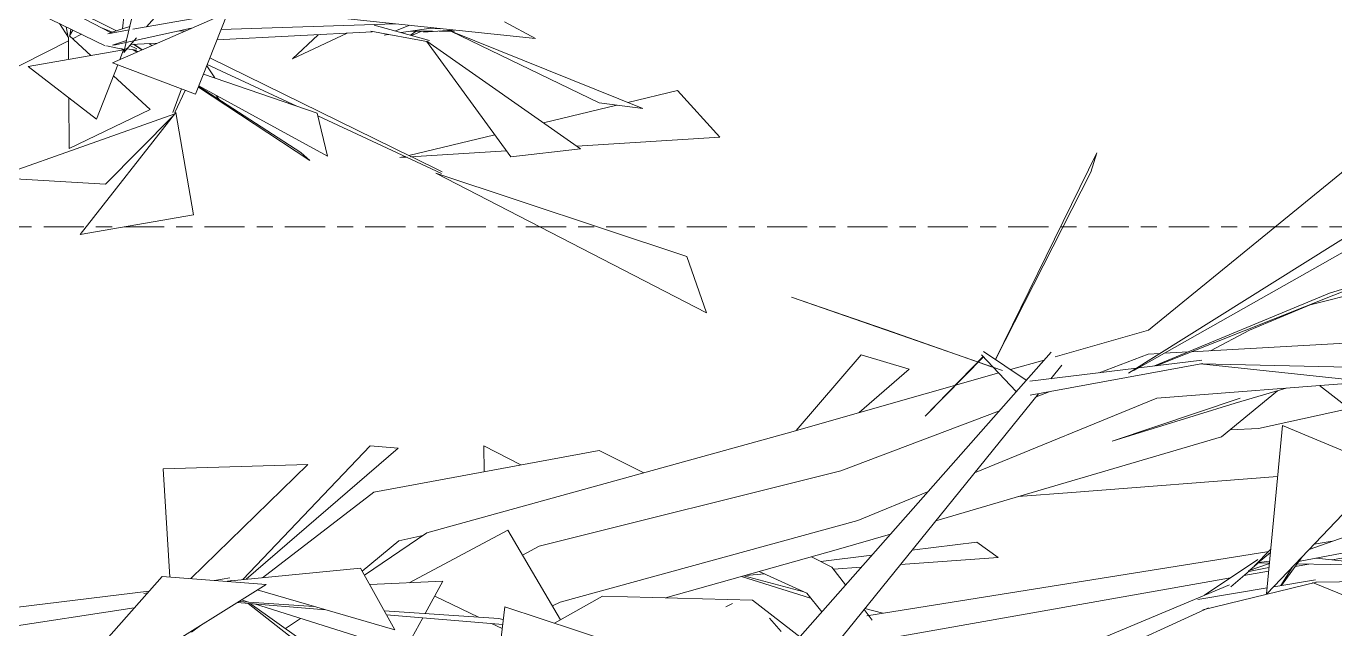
# Model space of a CAD drawing. Header units: millimetres. Extents: x 78096 to 288885, y -20632 to 149556.
# Drawn here: x 252505 to 253022, y 93091 to 93329 of the extents above; entities that cross this region are included whole.
import ezdxf

# ---------------------------------------------------------------- set-up
doc = ezdxf.new("R2010")
doc.units = ezdxf.units.MM
doc.linetypes.add('Centre', pattern=[31.75, 6.35, -4.7625, 15.875, -4.7625])
for name, color, linetype, lineweight in [('A-FLOR-LEVL', 51, 'Continuous', 9), ('G-IMPT', 8, 'Continuous', 9), ('L-PLNT', 71, 'Continuous', 9)]:
    doc.layers.add(name, color=color, linetype=linetype, lineweight=lineweight)

# ---------------------------------------------------------------- blocks, each defined once
blk = doc.blocks.new('ZZ-V - Tree Broadleaf 1 - 3dtree rotund SIMPLU-4826059-TOMH A-A')
at = {"layer": 'G-IMPT'}
for p, q in [((26826.93, 93324.26), (26830.42, 93326.03)), ((26913.81, 93316.34), (26935.4, 93326.44)), ((26913.81, 93316.34), (26924, 93325.85)), ((26960.36, 93325.7), (26962.63, 93327.25)), ((26960.84, 93325.57), (26964.89, 93327.26)), ((26796.09, 93308.66), (26825.28, 93323.43)), ((26858.24, 93321.59), (26857.08, 93322.39)), ((26960.79, 93277.7), (26881.15, 93316.7)), ((26879.9, 93313.52), (26883.08, 93308.77)), ((26915.47, 93297.65), (26880.12, 93314.07)), ((27252.02, 93209.15), (27378.37, 93312.23)), ((26866.51, 93295.16), (26869.89, 93304.47)), ((26867.28, 93295.18), (26871.42, 93303.89)), ((26883.7, 93301.88), (26884.85, 93300.22)), ((27065.85, 93303.84), (27046.28, 93299.1)), ((27082.6, 93285.45), (27065.85, 93303.84)), ((26796.2, 93269.37), (26867.29, 93294.65)), ((26829.91, 93246.98), (26867.71, 93295.18)), ((26867.71, 93295.18), (26874.75, 93254.75)), ((27041.95, 93298.05), (27012.91, 93291.03)), ((26839.89, 93266.89), (26866.62, 93293.8)), ((26972.63, 93271.1), (26923.84, 93293.76)), ((26993.71, 93286.38), (26959.8, 93278.18)), ((27082.6, 93285.45), (27026.09, 93281.81)), ((26998.35, 93280.03), (26960.45, 93277.59)), ((26958.35, 93277.83), (26956.23, 93277.31)), ((26959.06, 93277.5), (26956.23, 93277.31)), ((26972.99, 93271.72), (26960.95, 93277.62)), ((26839.89, 93266.89), (26796.2, 93269.37)), ((27069.62, 93238.32), (26970.39, 93271.17)), ((26970.39, 93271.17), (27077.38, 93216.09)), ((26829.91, 93246.98), (26874.75, 93254.75)), ((27315.89, 93219.16), (27441.83, 93251.27)), ((27069.62, 93238.32), (27077.38, 93216.09)), ((27291.85, 93209.17), (27315.89, 93219.16)), ((27215.06, 93198.63), (27252.02, 93209.15)), ((27268.86, 93200.65), (27383.06, 93206.96)), ((27291.85, 93209.17), (27276.51, 93201.07)), ((27138.51, 93199.48), (27112.78, 93169.54)), ((27138.51, 93199.48), (27157.36, 93193.86)), ((27197.41, 93193.61), (27210.7, 93197.39)), ((27232.52, 93192.39), (27251.8, 93199.71)), ((27251.8, 93199.71), (27256.47, 93199.96)), ((27258.13, 93200.06), (27267.65, 93200.58)), ((27109.19, 93168.52), (27192.81, 93192.3)), ((27137.7, 93176.63), (27157.36, 93193.86)), ((27255.31, 93182.32), (27339.12, 93188.87)), ((27286.26, 93180.38), (27306.33, 93186.31)), ((27319.48, 93187.33), (27331.23, 93178.29)), ((27183.29, 93152.92), (27255.31, 93182.32)), ((27207.57, 93182.91), (27212.77, 93184.89)), ((27237.66, 93165.35), (27288.21, 93182.29)), ((27286.26, 93180.38), (27237.66, 93165.35)), ((27280.77, 93167.06), (27302.93, 93185.3)), ((27295.38, 93170.33), (27350.78, 93182.63)), ((27130.43, 93153.63), (27193.04, 93177.4)), ((27284.19, 93169.87), (27295.38, 93170.33)), ((26966.85, 93129.22), (27109.19, 93168.52)), ((27167.94, 93133.96), (27280.77, 93167.06)), ((26945.87, 93145.18), (27034.97, 93161.71)), ((27004.05, 93155.98), (26989.36, 93163.58)), ((26989.36, 93163.58), (26989.53, 93153.28)), ((27034.97, 93161.71), (27052.57, 93152.89)), ((27011.21, 93123.88), (27130.43, 93153.63)), ((27221.7, 93145.09), (27302.95, 93151.45)), ((26902, 93111.48), (26945.87, 93145.18)), ((27137.12, 93134.07), (27164.72, 93145.34)), ((27200.47, 93143.5), (27221.7, 93145.09)), ((27324.58, 93118.49), (27460.91, 93142.58)), ((27019.59, 93101.78), (27137.12, 93134.07)), ((26942.19, 93112.52), (26966.85, 93129.22)), ((27129.53, 93122.69), (27150.02, 93128.7)), ((26941.37, 93114.01), (26955.79, 93125.98)), ((26955.79, 93125.98), (26965.31, 93128.19)), ((27004.65, 93120.4), (27011.21, 93123.88)), ((27184.2, 93125.54), (27158.53, 93122.33)), ((27192.54, 93119.43), (27184.2, 93125.54)), ((27324.56, 93125.87), (27317.44, 93124.73)), ((27061.11, 93103.56), (27129.53, 93122.69)), ((27118.81, 93119.69), (27126.9, 93115.63)), ((27142.64, 93120.34), (27122.53, 93117.82)), ((27299.51, 93121.86), (27140.71, 93096.42)), ((27192.54, 93119.43), (27153.98, 93116.71)), ((27098.21, 93113.93), (27116.93, 93105.3)), ((27126.9, 93115.63), (27132.27, 93108.6)), ((27138.47, 93115.62), (27127.5, 93114.84)), ((27289.66, 93112.32), (27299.42, 93114.05)), ((27309.9, 93115.9), (27315.28, 93116.85)), ((27118.43, 93103.45), (27091.2, 93111.97)), ((27115.74, 93105.85), (27092.09, 93112.22)), ((27100.37, 93112.93), (27092.72, 93112.39)), ((27140.07, 93085.89), (27284.32, 93111.38)), ((27116.93, 93105.3), (27122.88, 93097.97)), ((27016.51, 93100.32), (27019.59, 93101.78)), ((27139.61, 93098.96), (27142.84, 93094.73)), ((27147.01, 93097.43), (27139.92, 93099.34)), ((26873.9, 93089.9), (26877.44, 93092.62)), ((26910.99, 93091.39), (26916.93, 93095.42))]:
    blk.add_line(p, q, dxfattribs=at)
blk = doc.blocks.new('ZZ-V - Tree Broadleaf 1 - 3dtree rotund SIMPLU-4826034-TOMH A-A')
at = {"layer": 'G-IMPT'}
for p, q in [((26772.12, 93363.24), (26841.94, 93326.7)), ((26767.49, 93356.65), (26839.75, 93321.49)), ((26848.37, 93344.04), (26846.62, 93328.19)), ((26852.82, 93342.93), (26848.29, 93323.7)), ((26844.28, 93327.44), (26826.03, 93336.42)), ((26865.67, 93339.7), (26856.1, 93328.92)), ((26821.75, 93330.25), (26825.27, 93324.76)), ((26888.21, 93334.65), (26842.65, 93314.8)), ((26887.73, 93334.44), (26850.71, 93327.98)), ((26875.51, 93302.34), (26888.21, 93334.65)), ((27009.81, 93324.36), (26921.8, 93333.63)), ((26997.54, 93330.92), (27009.81, 93324.36)), ((26825.03, 93325.59), (26824.4, 93328.96)), ((26827, 93327.7), (26825.73, 93325.35)), ((26834.19, 93317.65), (26825.73, 93325.35)), ((26825.87, 93325.6), (26826.22, 93328.07)), ((26842.65, 93326.92), (26838.68, 93328.4)), ((26849.24, 93327.72), (26840.81, 93326.25)), ((26849.57, 93329.13), (26841.61, 93326.59)), ((26873.81, 93328.38), (26843.22, 93321.77)), ((26868.87, 93327.31), (26871.57, 93327.4)), ((26883.93, 93323.78), (26945.23, 93326.94)), ((26885.55, 93327.87), (26954.33, 93330.2)), ((26967.55, 93323.05), (26944.75, 93327.22)), ((26967.87, 93323.63), (26946.07, 93329.65)), ((26951.73, 93325.94), (26949.98, 93325.68)), ((26960.22, 93329.58), (26954.49, 93327.4)), ((26969.49, 93328.6), (26956.76, 93326.7)), ((26969.14, 93327.26), (26960.43, 93327.25)), ((26976.82, 93327.66), (26965.5, 93326.8)), ((26967.66, 93327.26), (26965.5, 93326.8)), ((26972.12, 93328.19), (26968.21, 93328.41)), ((26977.82, 93327.28), (26971.68, 93327.27)), ((27034.95, 93298.96), (26976.29, 93327.26)), ((26976.29, 93327.26), (27052.2, 93296.72)), ((26847.09, 93319.94), (26809.37, 93313.25)), ((26825.32, 93316.08), (26825.27, 93324.76)), ((26847.11, 93320.04), (26840.35, 93321.52)), ((26842.74, 93321.76), (26848.27, 93323.6)), ((26845.58, 93316.08), (26847.09, 93319.94)), ((26846.86, 93320.08), (26846.3, 93320.35)), ((26852.24, 93324.57), (26847.14, 93318.82)), ((26848.26, 93323.58), (26847.14, 93318.82)), ((26847.44, 93320.08), (26848.69, 93320.35)), ((26852.2, 93319.81), (26848.38, 93320.22)), ((26852.35, 93320.32), (26849.58, 93321.57)), ((26849.98, 93322.02), (26860.47, 93322.56)), ((26852.27, 93318.99), (26850.49, 93319.97)), ((26850.49, 93319.97), (26852.73, 93319.19)), ((26850.96, 93322.07), (26854.3, 93319.88)), ((26854.39, 93319.92), (26851.06, 93322.08)), ((26966.7, 93323.31), (27000.11, 93277.62)), ((27027.55, 93280.79), (26966.83, 93323.27)), ((26875.51, 93302.34), (26842.65, 93314.8)), ((26836.42, 93292.57), (26809.37, 93313.25)), ((26836.42, 93292.57), (26844.77, 93314)), ((26857.61, 93296.34), (26843.05, 93309.59)), ((26878.64, 93310.3), (26923.57, 93294.86)), ((26876.63, 93305.19), (26920.7, 93276.2)), ((26917.05, 93279.39), (26876.74, 93305.47)), ((26927.69, 93277.93), (26876.8, 93305.64)), ((26825.55, 93280.92), (26825.42, 93300.98)), ((26857.61, 93296.34), (26825.55, 93280.92)), ((26927.69, 93277.93), (26923.57, 93294.86)), ((27034.95, 93298.96), (27052.2, 93296.72)), ((26917.05, 93279.39), (26920.7, 93276.2)), ((27027.55, 93280.79), (27000.11, 93277.62)), ((27191.47, 93197.63), (27231.58, 93279.2)), ((27229.15, 93271.58), (27231.58, 93279.2)), ((27229.15, 93271.58), (27191.5, 93197.62)), ((27336.94, 93250.36), (27244.08, 93192.21)), ((27345.78, 93249.66), (27246.2, 93193.3)), ((27254.95, 93195.13), (27341.16, 93229.33)), ((27323.42, 93223.79), (27341.16, 93229.33)), ((27148.04, 93209.43), (27110.87, 93222.24)), ((27110.87, 93222.24), (27194.24, 93193.27)), ((27323.42, 93223.79), (27254.38, 93195.06)), ((27148.04, 93209.43), (27190, 93194.75)), ((27213.49, 93200.55), (27114.32, 93088.28)), ((27163.79, 93175.19), (27186.66, 93198.78)), ((27163.79, 93175.19), (27186.78, 93198.66)), ((27185.96, 93199.52), (27199.75, 93184.99)), ((27186.8, 93200.79), (27203.64, 93189.4)), ((27273.4, 93196.03), (27205.22, 93183.5)), ((27273.03, 93197.34), (27248.12, 93194.29)), ((27272.47, 93195.86), (27356.58, 93187.03)), ((27345.56, 93194.24), (27272.83, 93195.93)), ((27247.25, 93194.19), (27205.02, 93189.02)), ((27217.7, 93195.42), (27213.34, 93190.04)), ((27208.54, 93184.11), (27125.77, 93081.86)), ((27304.84, 93171.5), (27298.58, 93105.15)), ((27304.84, 93171.5), (27345.75, 93154.45)), ((26944.49, 93163.55), (26894.21, 93110.74)), ((26955.49, 93162.61), (26895.44, 93110.85)), ((26944.49, 93163.55), (26955.49, 93162.61)), ((26862.65, 93154.39), (26919.92, 93156.16)), ((26919.92, 93156.16), (26873.62, 93111.1)), ((27345.75, 93154.45), (27298.85, 93105.21)), ((26862.65, 93154.39), (26865.37, 93111.74)), ((27367.86, 93141.16), (27315.47, 93122.66)), ((26998.83, 93130.28), (26959.86, 93109.47)), ((26998.83, 93130.28), (27019.74, 93094.84)), ((27353.6, 93126.04), (27311.28, 93117.81)), ((27295.16, 93118.64), (27274.13, 93104.55)), ((27300.22, 93122.57), (27293.68, 93116.01)), ((27300.12, 93121.47), (27294.9, 93117.04)), ((27304.51, 93108.42), (27312.61, 93119.66)), ((27318.26, 93119.17), (27346.51, 93116.16)), ((26940.71, 93115.18), (26888.17, 93110.16)), ((26940.71, 93115.18), (26954.22, 93090.88)), ((27291.82, 93114.2), (27284.5, 93107.83)), ((27299.7, 93117.09), (27291.31, 93114.13)), ((27299.56, 93115.53), (27291.55, 93113.97)), ((27295.85, 93117.71), (27292.03, 93114.39)), ((27295.37, 93117.29), (27299.71, 93117.19)), ((27299.79, 93117.99), (27295.51, 93117.41)), ((27308.71, 93115.56), (27304.2, 93108.36)), ((27310.66, 93116.95), (27346.51, 93116.16)), ((26862.27, 93111.99), (26805.51, 93047.73)), ((26903.37, 93108.79), (26848.29, 93074.43)), ((26862.27, 93111.99), (26903.37, 93108.79)), ((26889.04, 93111.48), (26883.01, 93110.37)), ((26889.6, 93110.36), (26888.3, 93109.96)), ((26973.22, 93110.11), (26944.3, 93108.72)), ((26973.22, 93110.11), (26966.15, 93097.27)), ((27284.02, 93108.69), (27215.76, 93080.14)), ((27318.34, 93109.69), (27273.41, 93098.83)), ((27317.87, 93110.66), (27301.41, 93107.9)), ((27382.61, 93082.9), (27316.76, 93109.53)), ((27374.71, 93110.74), (27318.13, 93109.64)), ((26857.06, 93106.09), (26798.82, 93099.02)), ((26856.57, 93105.54), (26855.1, 93105.27)), ((26954.22, 93090.88), (26899.9, 93106.63)), ((26969.97, 93104.21), (26987.28, 93095.88)), ((27017.36, 93093.5), (27036.3, 93104.22)), ((27036.3, 93104.22), (27095.55, 93102.61)), ((27298.8, 93107.46), (27271.5, 93102.88)), ((26797.83, 93091.37), (26851.3, 93099.56)), ((26926.9, 93098.8), (26891.97, 93101.68)), ((26922.23, 93100.16), (26892.64, 93102.1)), ((26896.45, 93101.85), (26893.65, 93102.73)), ((26951.78, 93057.81), (26896.26, 93101.33)), ((26937.43, 93072.62), (26897.1, 93101.26)), ((26958.03, 93082.51), (26898.78, 93101.12)), ((26995.28, 93095.36), (26950.08, 93098.33)), ((26997.62, 93100.01), (26989.07, 93025.03)), ((26997.62, 93100.01), (27040.69, 93085.8)), ((27085.04, 93099.94), (27087.64, 93101.32)), ((27095.55, 93102.61), (27114.75, 93087.78)), ((27275.71, 93099.62), (27231.53, 93079.42)), ((26996.83, 93093.04), (26950.92, 93096.82)), ((26965.26, 93095.64), (26958.03, 93082.51)), ((26992.43, 93093.4), (26996.64, 93091.38)), ((26995.28, 93095.36), (26996.89, 93094.98)), ((27106.83, 93090.17), (27102.25, 93095.43))]:
    blk.add_line(p, q, dxfattribs=at)

msp = doc.modelspace()

# ---------------------------------------------------------------- linework, layer by layer
at = {"layer": 'A-FLOR-LEVL', "linetype": 'Centre'}
msp.add_line((192334.611, 93250), (278486.268, 93250), dxfattribs=at)

# ---------------------------------------------------------------- block references
at = {"layer": 'L-PLNT'}
for name in ['ZZ-V - Tree Broadleaf 1 - 3dtree rotund SIMPLU-4826059-TOMH A-A', 'ZZ-V - Tree Broadleaf 1 - 3dtree rotund SIMPLU-4826034-TOMH A-A']:
    msp.add_blockref(name, (225696.455, 0), dxfattribs=at)

doc.saveas('drawing.dxf')
